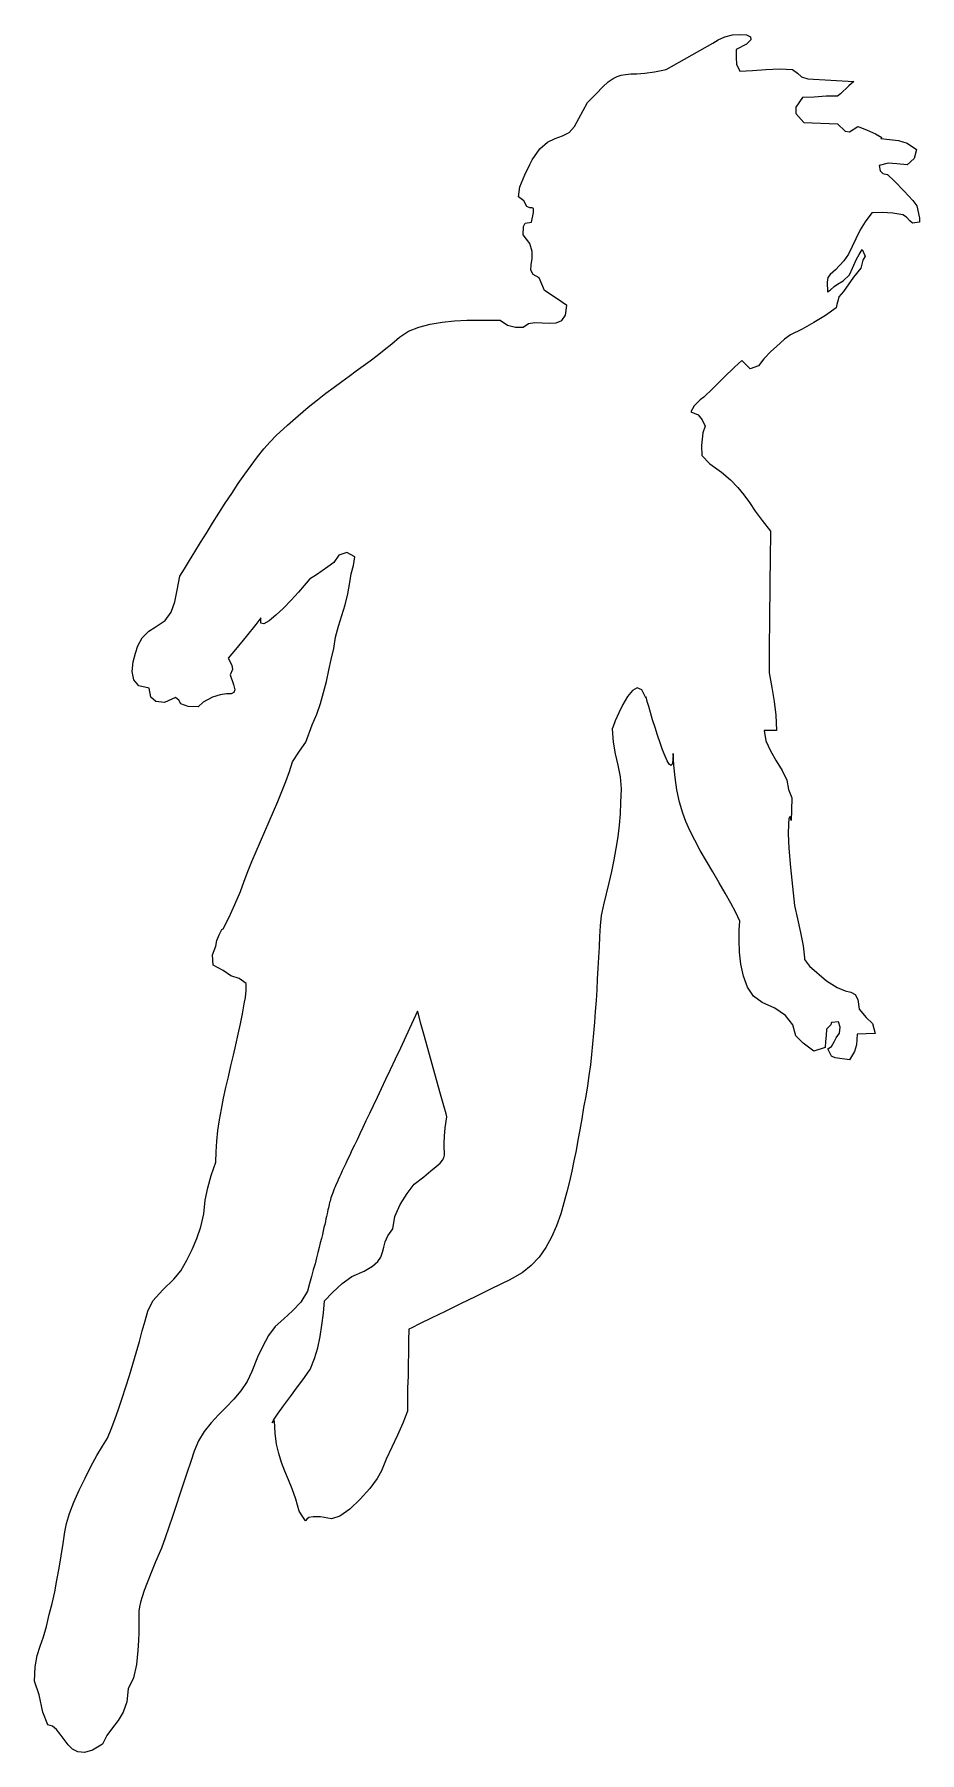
# Model space of a CAD drawing. Extents: x 776 to 843, y 21 to 151.
import ezdxf

# ---------------------------------------------------------------- set-up
doc = ezdxf.new("R2010")
doc.units = 0
doc.header["$MEASUREMENT"] = 0
doc.layers.add('LAYER_1', color=7, linetype='CONTINUOUS')

msp = doc.modelspace()

# ---------------------------------------------------------------- linework, layer by layer
at = {"layer": 'LAYER_1', "linetype": 'CONTINUOUS'}
msp.add_lwpolyline([(817, 144.43), (817.99, 146.27), (818.63, 146.93), (819.15, 147.44), (819.56, 147.82), (819.92, 148.08), (820.23, 148.24), (820.54, 148.34), (820.88, 148.4), (821.27, 148.43), (821.74, 148.45), (822.33, 148.5), (823.06, 148.6), (823.96, 148.76), (824.37, 148.99), (825.35, 149.55), (826.52, 150.22), (827.5, 150.78), (827.91, 151.01), (828.41, 151.25), (829, 151.39), (829.57, 151.44), (830.06, 151.4), (830.36, 151.26), (830.38, 151.03), (830.05, 150.7), (829.28, 150.28), (829.26, 149.69), (829.29, 149.17), (829.55, 148.65), (830.5, 148.7), (831.53, 148.78), (832.58, 148.83), (833.56, 148.76), (833.93, 148.5), (834.24, 148.2), (834.72, 148.06), (838.2, 147.85), (837.84, 147.53), (837.2, 146.93), (836.98, 146.75), (836.1, 146.73), (835.2, 146.67), (834.3, 146.65), (833.8, 145.9), (833.81, 145.43), (834.4, 144.75), (836.98, 144.64), (837.54, 144.08), (837.88, 144.04), (838.52, 144.43), (838.59, 144.42), (839.16, 144.19), (839.86, 143.87), (840.34, 143.6), (840.25, 143.53), (840.91, 143.44), (841.59, 143.37), (842.25, 143.17), (842.98, 142.68), (842.79, 142.01), (842.25, 141.52), (841.48, 141.61), (840.81, 141.64), (840.14, 141.48), (840.21, 141.08), (840.41, 140.86), (840.73, 140.78), (840.76, 140.79), (841.3, 140.28), (842.04, 139.53), (842.7, 138.82), (842.99, 138.42), (843.2, 137.46), (843.2, 137.18), (842.67, 137.09), (842.45, 137.27), (842.2, 137.56), (841.93, 137.72), (841.16, 137.86), (840.35, 137.9), (839.57, 137.89), (839.06, 137.19), (838.69, 136.58), (838.35, 135.89), (838.09, 135.32), (837.8, 134.74), (837.46, 134.24), (836.81, 133.55), (836.42, 133.2), (836.23, 132.96), (836.18, 132.6), (836.2, 131.88), (836.42, 131.99), (836.71, 132.27), (836.98, 132.45), (837.39, 132.71), (837.87, 133.17), (838.1, 133.67), (838.41, 134.36), (838.61, 134.71), (838.83, 135.09), (839.06, 134.59), (838.88, 134.27), (838.73, 133.67), (838.18, 132.99), (837.42, 131.9), (837.08, 131.5), (837.01, 131.26), (836.92, 130.92), (836.87, 130.66), (836.05, 130.08), (835.17, 129.54), (834.28, 129.04), (833.39, 128.61), (832.94, 128.29), (832.34, 127.73), (831.91, 127.35), (831.38, 126.79), (830.98, 126.25), (830.33, 126.02), (829.7, 126.65), (829.15, 126.15), (828.34, 125.37), (827.49, 124.53), (826.81, 123.88), (826.54, 123.66), (826.08, 123.22), (825.83, 122.76), (826.39, 122.54), (826.68, 122.14), (826.92, 121.68), (826.75, 121.17), (826.65, 120.21), (826.67, 119.45), (827.27, 118.8), (828.15, 118.18), (828.84, 117.59), (829.39, 117.02), (829.85, 116.45), (830.28, 115.86), (830.72, 115.21), (831.24, 114.49), (831.87, 113.68), (831.87, 113.5), (831.87, 112.99), (831.86, 112.22), (831.85, 111.25), (831.84, 110.13), (831.83, 108.92), (831.81, 107.68), (831.8, 106.47), (831.79, 105.35), (831.78, 104.37), (831.77, 103.61), (831.77, 103.1), (831.77, 102.92), (831.99, 101.8), (832.17, 100.75), (832.29, 99.7), (832.34, 98.55), (832.01, 98.55), (831.69, 98.55), (831.39, 98.55), (831.52, 97.77), (831.87, 97.01), (832.32, 96.25), (832.76, 95.51), (833.11, 94.78), (833.24, 94.06), (833.49, 93.42), (833.47, 92.48), (833.45, 91.7), (833.4, 91.94), (833.34, 92), (833.28, 91.85), (833.24, 91.42), (833.23, 90.69), (833.28, 89.61), (833.4, 88.13), (833.6, 86.21), (833.71, 85.25), (833.93, 84.23), (834.17, 83.19), (834.36, 82.18), (834.45, 81.26), (834.45, 81.15), (834.83, 80.65), (836.13, 79.53), (836.93, 79.01), (837.54, 78.77), (837.99, 78.66), (838.3, 78.49), (838.5, 78.11), (838.62, 77.36), (839.14, 76.74), (839.62, 76.28), (839.82, 75.52), (838.45, 75.46), (838.4, 74.65), (838.26, 74.15), (837.88, 73.52), (836.78, 73.67), (836.5, 73.79), (836.24, 74.36), (836.5, 74.53), (836.72, 74.89), (836.87, 75.2), (837.13, 75.54), (837.17, 76), (837.04, 76.41), (836.5, 76.36), (836.46, 76.19), (836.13, 75.84), (836.11, 75.37), (836.06, 74.92), (836.03, 74.47), (835.16, 74.19), (834.37, 74.78), (833.81, 75.35), (833.57, 76.19), (833.02, 76.88), (832.22, 77.44), (831.24, 77.88), (830.6, 78.36), (830.13, 79.04), (829.82, 79.87), (829.62, 80.78), (829.52, 81.71), (829.5, 82.61), (829.51, 83.41), (829.55, 84.06), (829.24, 84.71), (828.86, 85.43), (828.43, 86.19), (827.97, 86.98), (827.49, 87.8), (827.01, 88.61), (826.55, 89.42), (826.13, 90.21), (825.75, 90.95), (825.45, 91.64), (825.23, 92.27), (824.97, 93.11), (824.77, 94.03), (824.63, 94.98), (824.54, 95.92), (824.49, 96.8), (824.47, 96.27), (824.41, 95.98), (824.32, 95.89), (824.19, 95.98), (824.04, 96.23), (823.87, 96.6), (823.68, 97.07), (823.49, 97.61), (823.3, 98.19), (823.11, 98.78), (822.93, 99.36), (822.77, 99.9), (822.63, 100.38), (822.52, 100.75), (822.45, 101), (822.41, 101.1), (822.42, 101.02), (822.11, 101.64), (821.76, 101.79), (821.39, 101.59), (821.02, 101.14), (820.66, 100.53), (820.35, 99.88), (820.09, 99.28), (819.92, 98.84), (819.85, 98.66), (819.92, 97.67), (820.08, 96.77), (820.28, 95.9), (820.46, 95.03), (820.55, 94.11), (820.48, 93.07), (820.46, 92.21), (820.39, 91.34), (820.28, 90.47), (820.14, 89.59), (819.98, 88.71), (819.8, 87.84), (819.6, 86.98), (819.4, 86.13), (819.2, 85.3), (819.01, 84.49), (818.95, 83.7), (818.9, 82.9), (818.86, 82.1), (818.81, 81.29), (818.77, 80.48), (818.72, 79.66), (818.68, 78.84), (818.63, 78.02), (818.57, 77.2), (818.51, 76.38), (818.45, 75.56), (818.37, 74.74), (818.29, 73.93), (818.2, 73.13), (818.09, 72.34), (817.98, 71.55), (817.85, 70.77), (817.69, 69.89), (817.54, 69.03), (817.4, 68.21), (817.25, 67.41), (817.11, 66.62), (816.95, 65.84), (816.79, 65.06), (816.61, 64.28), (816.41, 63.48), (816.19, 62.66), (815.95, 61.81), (815.63, 60.9), (815.25, 60.04), (814.81, 59.25), (814.3, 58.53), (813.71, 57.89), (813.03, 57.34), (812.26, 56.9), (812.04, 56.79), (811.44, 56.5), (810.56, 56.07), (809.49, 55.54), (808.33, 54.98), (807.17, 54.41), (806.1, 53.89), (805.23, 53.46), (804.63, 53.16), (804.41, 53.06), (804.4, 52.17), (804.39, 51.28), (804.37, 50.38), (804.35, 49.49), (804.32, 48.6), (804.31, 47.71), (804.3, 46.83), (803.96, 45.91), (803.56, 45), (803.12, 44.09), (802.7, 43.19), (802.34, 42.3), (802.02, 41.71), (801.45, 40.95), (800.72, 40.13), (799.93, 39.39), (799.17, 38.86), (798.55, 38.65), (797.71, 38.8), (797.16, 38.81), (796.83, 38.74), (796.67, 38.63), (796.6, 38.53), (796.57, 38.49), (796.51, 38.57), (796.37, 38.8), (796.08, 39.24), (796.08, 39.24), (795.82, 40.14), (795.55, 40.92), (795.27, 41.62), (795, 42.28), (794.75, 42.93), (794.54, 43.6), (794.37, 44.33), (794.26, 45.15), (794.22, 46.1), (794.22, 46.1), (794.03, 45.95), (794.13, 46.14), (794.44, 46.6), (794.89, 47.23), (795.42, 47.95), (795.96, 48.68), (796.43, 49.32), (796.78, 49.78), (796.92, 50), (797.26, 50.82), (797.51, 51.65), (797.68, 52.5), (797.81, 53.37), (797.92, 54.28), (798.02, 55.21), (798.62, 55.84), (799.34, 56.53), (800.09, 57.06), (801.02, 57.47), (801.65, 57.84), (802.06, 58.19), (802.29, 58.54), (802.42, 58.9), (802.51, 59.28), (802.62, 59.7), (802.83, 60.16), (803.19, 60.69), (803.19, 60.69), (803.34, 61.62), (803.75, 62.52), (804.28, 63.36), (804.83, 64.07), (805.54, 64.64), (806.09, 65.08), (806.5, 65.42), (806.78, 65.68), (806.96, 65.89), (807.07, 66.08), (807.11, 66.28), (807.11, 66.52), (807.1, 66.81), (807.09, 67.2), (807.11, 67.71), (807.17, 68.36), (807.3, 69.19), (807.24, 69.42), (807.07, 70.03), (806.82, 70.92), (806.52, 72.01), (806.19, 73.2), (805.86, 74.39), (805.56, 75.48), (805.31, 76.37), (805.15, 76.98), (805.08, 77.21), (804.62, 76.22), (804.19, 75.29), (803.77, 74.4), (803.38, 73.56), (803, 72.77), (802.65, 72.02), (802.32, 71.32), (802, 70.65), (801.7, 70.03), (801.43, 69.44), (801.16, 68.89), (800.92, 68.38), (800.69, 67.9), (800.48, 67.45), (800.28, 67.03), (800.09, 66.65), (799.92, 66.28), (799.76, 65.95), (799.62, 65.64), (799.48, 65.35), (799.36, 65.09), (799.24, 64.84), (799.14, 64.62), (799.04, 64.41), (798.96, 64.21), (798.88, 64.03), (798.81, 63.87), (798.74, 63.71), (798.69, 63.56), (798.63, 63.42), (798.58, 63.29), (798.54, 63.16), (798.5, 63.04), (798.46, 62.91), (798.43, 62.79), (798.4, 62.67), (798.36, 62.54), (798.33, 62.41), (798.3, 62.27), (798.27, 62.13), (798.24, 61.97), (798.2, 61.81), (798.16, 61.63), (798.12, 61.44), (798.08, 61.24), (798.03, 61.02), (797.97, 60.78), (797.91, 60.52), (797.85, 60.24), (797.77, 59.94), (797.69, 59.61), (797.61, 59.26), (797.51, 58.88), (797.4, 58.47), (797.29, 58.03), (797.16, 57.56), (797.02, 57.06), (796.87, 56.52), (796.71, 55.95), (796.71, 55.95), (796.22, 55.11), (795.59, 54.44), (794.91, 53.85), (794.26, 53.26), (793.76, 52.57), (793.3, 51.71), (792.91, 50.94), (792.49, 49.83), (792.13, 49.07), (791.66, 48.38), (791.13, 47.74), (790.55, 47.14), (789.96, 46.54), (789.4, 45.93), (788.88, 45.28), (788.44, 44.57), (788.1, 43.78), (788.1, 43.78), (787.85, 42.99), (787.58, 42.18), (787.31, 41.35), (787.03, 40.51), (786.74, 39.67), (786.46, 38.83), (786.18, 38.01), (785.9, 37.21), (785.64, 36.43), (785.18, 35.37), (784.82, 34.5), (784.53, 33.78), (784.31, 33.2), (784.15, 32.72), (784.04, 32.32), (783.96, 31.96), (783.92, 31.63), (783.91, 31.3), (783.9, 30.94), (783.9, 30.51), (783.9, 30.01), (783.88, 29.39), (783.84, 28.63), (783.84, 28.63), (783.72, 27.59), (783.51, 26.57), (783.1, 25.74), (783, 24.74), (782.73, 23.96), (782.35, 23.33), (781.91, 22.77), (781.49, 22.19), (781.14, 21.52), (780.4, 21.06), (779.78, 20.88), (779.28, 20.93), (778.87, 21.15), (778.53, 21.48), (778.23, 21.88), (777.94, 22.29), (777.66, 22.65), (777.35, 22.9), (776.99, 23), (776.62, 23.96), (776.35, 25.28), (775.98, 26.31), (776.04, 27.39), (776.19, 28.25), (776.42, 28.98), (776.66, 29.69), (776.9, 30.46), (777.09, 31.37), (777.32, 32.21), (777.52, 33.09), (777.69, 33.99), (777.85, 34.91), (778, 35.84), (778.15, 36.76), (778.3, 37.66), (778.42, 38.3), (778.65, 39.06), (778.98, 39.91), (779.38, 40.82), (779.82, 41.73), (780.27, 42.62), (780.73, 43.45), (781.15, 44.18), (781.52, 44.77), (781.8, 45.46), (782.08, 46.2), (782.36, 46.99), (782.64, 47.82), (782.92, 48.67), (783.19, 49.53), (783.45, 50.4), (783.7, 51.26), (783.95, 52.11), (784.17, 52.92), (784.39, 53.7), (784.58, 54.43), (784.98, 55.21), (785.74, 56.05), (786.56, 56.85), (787.11, 57.49), (787.56, 58.3), (787.97, 59.11), (788.32, 59.95), (788.62, 60.84), (788.84, 61.81), (788.95, 62.86), (789.14, 63.8), (789.4, 64.73), (789.75, 65.75), (789.77, 66.54), (789.83, 67.34), (789.92, 68.14), (790.04, 68.96), (790.18, 69.78), (790.34, 70.6), (790.52, 71.42), (790.71, 72.24), (790.9, 73.06), (791.09, 73.87), (791.28, 74.67), (791.46, 75.47), (791.63, 76.25), (791.77, 77.02), (791.9, 77.78), (792.02, 78.26), (792.06, 78.8), (792.07, 79.32), (791.52, 79.69), (790.9, 79.9), (790.32, 80.31), (789.55, 80.71), (789.49, 81.51), (789.75, 82.16), (789.82, 82.6), (790, 83.03), (790.21, 83.43), (790.32, 83.47), (790.74, 84.32), (791.2, 85.33), (791.62, 86.31), (791.9, 87.1), (792.19, 87.84), (792.5, 88.59), (792.82, 89.35), (793.14, 90.11), (793.48, 90.87), (793.81, 91.64), (794.14, 92.4), (794.46, 93.16), (794.77, 93.92), (795.07, 94.68), (795.34, 95.43), (795.59, 96.17), (796.11, 96.98), (796.6, 97.67), (797.07, 98.98), (797.42, 99.78), (797.71, 100.6), (797.94, 101.43), (798.15, 102.27), (798.33, 103.12), (798.52, 103.95), (798.71, 104.78), (798.84, 105.63), (799.06, 106.46), (799.32, 107.28), (799.57, 108.1), (799.79, 108.93), (799.92, 109.78), (800.04, 110.46), (800.21, 111.08), (800.3, 111.74), (799.7, 112.06), (799.1, 111.87), (798.71, 111.32), (798.26, 110.99), (797.39, 110.38), (796.86, 110.05), (796.77, 109.92), (796.47, 109.57), (796.03, 109.06), (795.48, 108.46), (794.89, 107.85), (794.31, 107.3), (793.8, 106.88), (793.4, 106.66), (793.17, 106.7), (793.17, 107.1), (792.8, 106.6), (792.05, 105.69), (791.25, 104.71), (790.7, 104.04), (790.96, 103.52), (791.01, 103.18), (790.85, 102.77), (791.1, 102.05), (791.19, 101.63), (791.13, 101.42), (790.91, 101.34), (790.57, 101.32), (790.09, 101.25), (789.5, 101.08), (788.8, 100.71), (788.42, 100.35), (787.66, 100.38), (787.11, 100.56), (786.94, 100.84), (786.68, 101.04), (785.85, 100.66), (785.19, 100.75), (784.81, 101.08), (784.69, 101.76), (783.92, 101.94), (783.53, 102.4), (783.41, 103.03), (783.49, 103.75), (783.66, 104.43), (783.84, 104.99), (784.15, 105.59), (784.66, 106.08), (785.15, 106.4), (785.9, 106.91), (786.36, 107.54), (786.63, 108.31), (786.82, 109.22), (787.01, 110.26), (787.37, 110.83), (787.75, 111.45), (788.16, 112.12), (788.59, 112.82), (789.04, 113.55), (789.51, 114.29), (789.98, 115.05), (790.47, 115.81), (790.96, 116.56), (791.46, 117.3), (791.95, 118.01), (792.44, 118.69), (792.93, 119.34), (793.41, 119.94), (793.88, 120.48), (794.33, 120.96), (795.21, 121.75), (796.02, 122.46), (796.77, 123.1), (797.47, 123.66), (798.12, 124.18), (798.74, 124.64), (799.32, 125.07), (799.87, 125.48), (800.41, 125.87), (800.94, 126.25), (801.47, 126.64), (802, 127.04), (802.55, 127.47), (803.12, 127.93), (803.71, 128.44), (804.39, 128.88), (805.18, 129.2), (806.04, 129.43), (806.95, 129.58), (807.89, 129.67), (808.83, 129.71), (809.73, 129.72), (810.58, 129.71), (811.35, 129.71), (811.9, 129.34), (812.52, 129.2), (813.1, 129.18), (813.5, 129.46), (813.99, 129.54), (814.54, 129.53), (815.09, 129.49), (815.6, 129.52), (816.02, 129.69), (816.31, 130.1), (816.41, 130.83), (815.61, 131.39), (814.72, 131.98), (814.3, 132.94), (813.85, 133.18), (813.69, 133.51), (813.71, 133.92), (813.77, 134.4), (813.77, 134.95), (813.59, 135.55), (813.1, 136.21), (813.11, 136.83), (813.26, 137.08), (813.73, 137.16), (813.87, 137.9), (813.87, 138.2), (813.78, 138.26), (813.6, 138.25), (813.38, 138.36), (813.14, 138.78), (812.75, 139.1), (812.85, 139.86), (813.21, 140.77), (813.59, 141.55), (813.77, 141.9), (814.35, 142.74), (814.94, 143.24), (815.53, 143.52), (816.09, 143.73), (816.58, 143.99), (817, 144.43)], dxfattribs=at)

doc.saveas('drawing.dxf')
